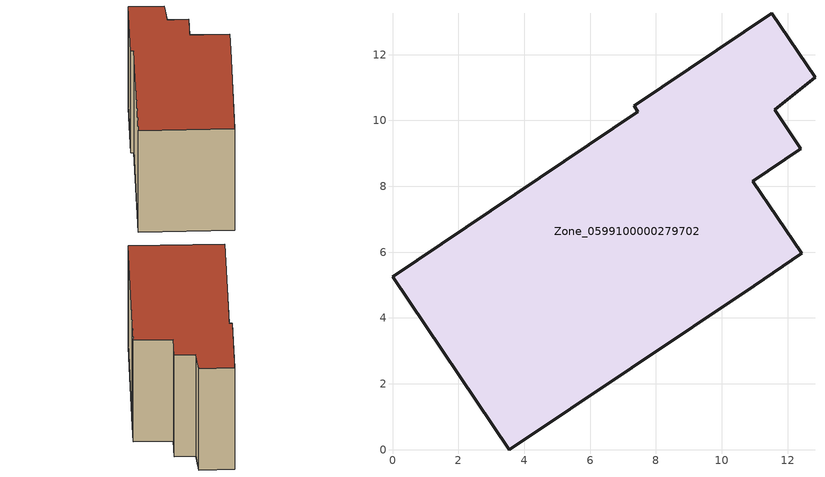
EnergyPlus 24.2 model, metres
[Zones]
Zone_0599100000279702
 floor ground (C_G): 7.44,10.27 7.34,10.44 11.51,13.26 12.83,11.31 11.61,10.32 12.4,9.14 10.95,8.16 12.43,5.96 10.99,4.98 3.54,0 0,5.25 z0
 wall outside (C_F): 12.83,11.31 11.51,13.26 7.34,10.44 7.44,10.27 0,5.25 3.54,0 10.99,4.98 12.43,5.96 10.95,8.16 12.4,9.14 11.61,10.32 12.83,11.31 z0:8.18
 roof outside (C_R): 10.95,8.16 12.4,9.14 11.61,10.32 12.83,11.31 11.51,13.26 7.34,10.44 7.44,10.27 0,5.25 3.54,0 10.99,4.98 12.43,5.96 z8.18
[BUILDING]
Pand.0599100000279702: North Axis=0; Terrain=City; Loads Convergence Tolerance Value=0.04; Temperature Convergence Tolerance Value=0.4; Solar Distribution=FullExterior; Maximum Number of Warmup Days=25; Minimum Number of Warmup Days=1
[Site:Location]
Rotterdam.The.Hague.AP_ZH_NLD Design_Conditions: Latitude=51.96; Longitude=4.45; Time Zone=1; Elevation=-4.5
[SITE:GROUNDTEMPERATURE:BUILDINGSURFACE]
18, 18, 18, 18, 18, 18, 18, 18, 18, 18, 18, 18
[MATERIAL] Thermal Absorptance=0.9; Solar Absorptance=0.7; Visible Absorptance=0.7
Name | Roughness | Thickness | Conductivity | Density | Specific Heat
G.TI.1975-1991 | MediumSmooth | 0.15 | 0.288461 | 540 | 1210
F.TI.1975-1991 | Rough | 0.3 | 0.230769 | 1920 | 840
R.TI.1975-1991 | MediumRough | 0.2 | 0.153846 | 1500 | 1000
[CONSTRUCTION]
C_G: G.TI.1975-1991
C_F: F.TI.1975-1991
C_R: R.TI.1975-1991
[ZONE]
Zone_0599100000279702: Type=1; Multiplier=1; Ceiling Height=Autocalculate; Volume=Autocalculate; Floor Area=autocalculate; Part of Total Floor Area=Yes
[ZONEINFILTRATION:DESIGNFLOWRATE]
Infil_Zone_0599100000279702: Zone or ZoneList or Space or SpaceList=Zone_0599100000279702; Schedule=AlwaysOn; Design Flow Rate Calculation Method=Flow/Area; Flow Rate per Floor Area=0.003; Constant Term Coefficient=1; Temperature Term Coefficient=0; Velocity Term Coefficient=0; Velocity Squared Term Coefficient=0
[HVACTEMPLATE:ZONE:IDEALLOADSAIRSYSTEM]
Zone_0599100000279702: Maximum Heating Supply Air Temperature=50; Minimum Cooling Supply Air Temperature=13; Maximum Heating Supply Air Humidity Ratio=0.0156; Minimum Cooling Supply Air Humidity Ratio=0.0077; Heating Limit=NoLimit; Cooling Limit=NoLimit; Dehumidification Control Type=ConstantSensibleHeatRatio; Cooling Sensible Heat Ratio=0.7; Dehumidification Setpoint=60; Humidification Control Type=None; Humidification Setpoint=30; Outdoor Air Method=None; Outdoor Air Flow Rate per Person=0.00944; Outdoor Air Flow Rate per Zone Floor Area=0; Outdoor Air Flow Rate per Zone=0; Demand Controlled Ventilation Type=None; Outdoor Air Economizer Type=NoEconomizer; Heat Recovery Type=None; Sensible Heat Recovery Effectiveness=0.7; Latent Heat Recovery Effectiveness=0.65
[ZONECONTROL:THERMOSTAT]
ThermostatControl_Zone_0599100000279702: Zone or ZoneList=Zone_0599100000279702; Control Type Schedule=DualSetpointControlType; Control 1=Thermostat_Zone_0599100000279702; Temperature Difference Between Cutout And Setpoint=0
[THERMOSTATSETPOINT:DUALSETPOINT]
Thermostat_Zone_0599100000279702: Heating Setpoint Temperature Schedule=HeatingSetpoint_Zone_0599100000279702; Cooling Setpoint Temperature Schedule=CoolingSetpoint_Zone_0599100000279702
[SCHEDULE:COMPACT]
HeatingSetpoint_Zone_0599100000279702: Through: 12/31, For: AllDays, Until: 24:00, 21
CoolingSetpoint_Zone_0599100000279702: Through: 12/31, For: AllDays, Until: 24:00, 24
DualSetpointControlType: Through: 12/31, For: AllDays, Until: 24:00, 4
AlwaysOn: Through: 12/31, For: AllDays, Until: 24:00, 1
